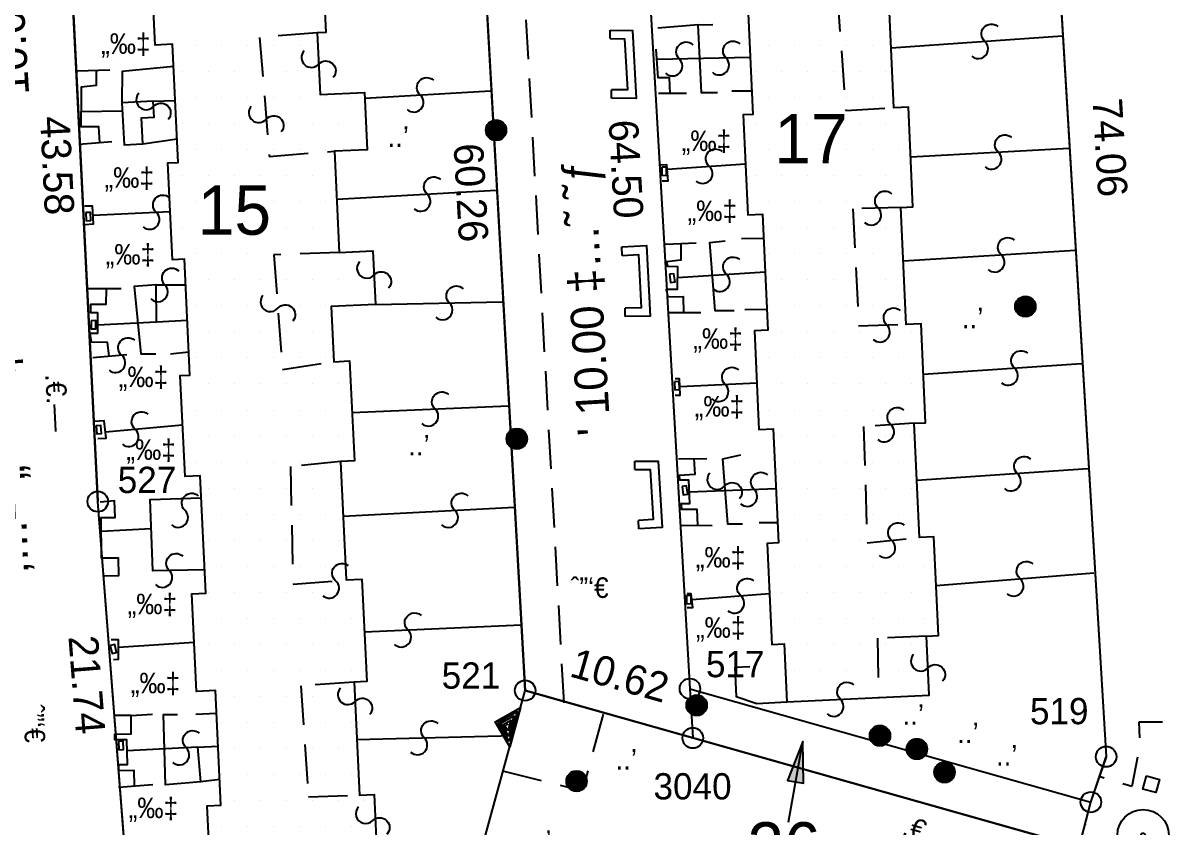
# Model space of a CAD drawing. Extents: x 160399 to 161261, y 619798 to 620526.
# Drawn here: x 160870.9 to 160940.8, y 620053.7 to 620102.7 of the extents above; entities that cross this region are included whole.
import ezdxf
from ezdxf.enums import TextEntityAlignment as Align

# ---------------------------------------------------------------- set-up
doc = ezdxf.new("R2010")
doc.units = 0
doc.header["$LTSCALE"] = 0.375
doc.header["$MEASUREMENT"] = 0
doc.linetypes.add('HIDDEN', pattern=[9.525, 6.35, -3.175])
doc.layers.get('0').update_dxf_attribs({"linetype": 'CONTINUOUS'})
for name, color, linetype in [('FNCP002', 251, 'CONTINUOUS'), ('FNCS012', 3, 'CONTINUOUS'), ('PCLP001', 7, 'CONTINUOUS'), ('PCLP004', 7, 'CONTINUOUS'), ('PCLS001', 2, 'CONTINUOUS'), ('PCLS002', 2, 'CONTINUOUS'), ('PCLS007', 4, 'CONTINUOUS'), ('PH-BLDH001', 3, 'CONTINUOUS'), ('PH-BLDP001', 3, 'CONTINUOUS'), ('PH-BLDP008', 3, 'CONTINUOUS'), ('PH-BLDP030', 3, 'HIDDEN'), ('PH-FNCP000', 3, 'CONTINUOUS'), ('PH-FNCP006', 3, 'CONTINUOUS'), ('PH-LGTS008', 3, 'CONTINUOUS'), ('PH-PHNS006', 3, 'CONTINUOUS'), ('PH-RODP021', 3, 'HIDDEN'), ('PH-RODP026', 3, 'HIDDEN'), ('PH-RODT100', 3, 'HIDDEN'), ('RODS001', 7, 'CONTINUOUS'), ('SRVS002', 6, 'CONTINUOUS'), ('SRVS007', 2, 'CONTINUOUS'), ('UD_PCLS008', 11, 'CONTINUOUS')]:
    doc.layers.add(name, color=color, linetype=linetype)
doc.styles.add('HEBTXT', font='hebtxt')

# ---------------------------------------------------------------- blocks, each defined once
blk = doc.blocks.new('*X21')
at = {"color": 0}
for p, q in [((160917.73125, 620101.3125), (160917.73125, 620101.3125)), ((160919.31875, 620101.3125), (160919.31875, 620101.3125)), ((160920.90625, 620101.3125), (160920.90625, 620101.3125)), ((160922.49375, 620101.3125), (160922.49375, 620101.3125)), ((160924.08125, 620101.3125), (160924.08125, 620101.3125)), ((160916.9375, 620099.725), (160916.9375, 620099.725)), ((160918.525, 620099.725), (160918.525, 620099.725)), ((160920.1125, 620099.725), (160920.1125, 620099.725)), ((160921.7, 620099.725), (160921.7, 620099.725)), ((160923.2875, 620099.725), (160923.2875, 620099.725)), ((160924.875, 620099.725), (160924.875, 620099.725)), ((160917.73125, 620098.1375), (160917.73125, 620098.1375)), ((160919.31875, 620098.1375), (160919.31875, 620098.1375)), ((160920.90625, 620098.1375), (160920.90625, 620098.1375)), ((160922.49375, 620098.1375), (160922.49375, 620098.1375)), ((160924.08125, 620098.1375), (160924.08125, 620098.1375)), ((160916.9375, 620096.55), (160916.9375, 620096.55)), ((160918.525, 620096.55), (160918.525, 620096.55)), ((160920.1125, 620096.55), (160920.1125, 620096.55)), ((160921.7, 620096.55), (160921.7, 620096.55)), ((160923.2875, 620096.55), (160923.2875, 620096.55)), ((160924.875, 620096.55), (160924.875, 620096.55)), ((160917.73125, 620094.9625), (160917.73125, 620094.9625)), ((160919.31875, 620094.9625), (160919.31875, 620094.9625)), ((160920.90625, 620094.9625), (160920.90625, 620094.9625)), ((160922.49375, 620094.9625), (160922.49375, 620094.9625)), ((160924.08125, 620094.9625), (160924.08125, 620094.9625)), ((160925.66875, 620094.9625), (160925.66875, 620094.9625)), ((160916.9375, 620093.375), (160916.9375, 620093.375)), ((160918.525, 620093.375), (160918.525, 620093.375)), ((160920.1125, 620093.375), (160920.1125, 620093.375)), ((160921.7, 620093.375), (160921.7, 620093.375)), ((160923.2875, 620093.375), (160923.2875, 620093.375)), ((160924.875, 620093.375), (160924.875, 620093.375)), ((160917.73125, 620091.7875), (160917.73125, 620091.7875)), ((160919.31875, 620091.7875), (160919.31875, 620091.7875)), ((160920.90625, 620091.7875), (160920.90625, 620091.7875)), ((160922.49375, 620091.7875), (160922.49375, 620091.7875)), ((160924.08125, 620091.7875), (160924.08125, 620091.7875)), ((160925.66875, 620091.7875), (160925.66875, 620091.7875)), ((160918.525, 620090.2), (160918.525, 620090.2)), ((160920.1125, 620090.2), (160920.1125, 620090.2)), ((160921.7, 620090.2), (160921.7, 620090.2)), ((160923.2875, 620090.2), (160923.2875, 620090.2)), ((160924.875, 620090.2), (160924.875, 620090.2)), ((160917.73125, 620088.6125), (160917.73125, 620088.6125)), ((160919.31875, 620088.6125), (160919.31875, 620088.6125)), ((160920.90625, 620088.6125), (160920.90625, 620088.6125)), ((160922.49375, 620088.6125), (160922.49375, 620088.6125)), ((160924.08125, 620088.6125), (160924.08125, 620088.6125)), ((160925.66875, 620088.6125), (160925.66875, 620088.6125)), ((160918.525, 620087.025), (160918.525, 620087.025)), ((160920.1125, 620087.025), (160920.1125, 620087.025)), ((160921.7, 620087.025), (160921.7, 620087.025)), ((160923.2875, 620087.025), (160923.2875, 620087.025)), ((160924.875, 620087.025), (160924.875, 620087.025)), ((160917.73125, 620085.4375), (160917.73125, 620085.4375)), ((160919.31875, 620085.4375), (160919.31875, 620085.4375)), ((160920.90625, 620085.4375), (160920.90625, 620085.4375)), ((160922.49375, 620085.4375), (160922.49375, 620085.4375)), ((160924.08125, 620085.4375), (160924.08125, 620085.4375)), ((160925.66875, 620085.4375), (160925.66875, 620085.4375)), ((160916.9375, 620083.85), (160916.9375, 620083.85)), ((160918.525, 620083.85), (160918.525, 620083.85)), ((160920.1125, 620083.85), (160920.1125, 620083.85)), ((160921.7, 620083.85), (160921.7, 620083.85)), ((160923.2875, 620083.85), (160923.2875, 620083.85)), ((160924.875, 620083.85), (160924.875, 620083.85)), ((160926.4625, 620083.85), (160926.4625, 620083.85)), ((160917.73125, 620082.2625), (160917.73125, 620082.2625)), ((160919.31875, 620082.2625), (160919.31875, 620082.2625)), ((160920.90625, 620082.2625), (160920.90625, 620082.2625)), ((160922.49375, 620082.2625), (160922.49375, 620082.2625)), ((160924.08125, 620082.2625), (160924.08125, 620082.2625)), ((160925.66875, 620082.2625), (160925.66875, 620082.2625)), ((160918.525, 620080.675), (160918.525, 620080.675)), ((160920.1125, 620080.675), (160920.1125, 620080.675)), ((160921.7, 620080.675), (160921.7, 620080.675)), ((160923.2875, 620080.675), (160923.2875, 620080.675)), ((160924.875, 620080.675), (160924.875, 620080.675)), ((160926.4625, 620080.675), (160926.4625, 620080.675)), ((160917.73125, 620079.0875), (160917.73125, 620079.0875)), ((160919.31875, 620079.0875), (160919.31875, 620079.0875)), ((160920.90625, 620079.0875), (160920.90625, 620079.0875)), ((160922.49375, 620079.0875), (160922.49375, 620079.0875)), ((160924.08125, 620079.0875), (160924.08125, 620079.0875)), ((160925.66875, 620079.0875), (160925.66875, 620079.0875)), ((160927.25625, 620079.0875), (160927.25625, 620079.0875)), ((160918.525, 620077.5), (160918.525, 620077.5)), ((160920.1125, 620077.5), (160920.1125, 620077.5)), ((160921.7, 620077.5), (160921.7, 620077.5)), ((160923.2875, 620077.5), (160923.2875, 620077.5)), ((160924.875, 620077.5), (160924.875, 620077.5)), ((160926.4625, 620077.5), (160926.4625, 620077.5)), ((160919.31875, 620075.9125), (160919.31875, 620075.9125)), ((160920.90625, 620075.9125), (160920.90625, 620075.9125)), ((160922.49375, 620075.9125), (160922.49375, 620075.9125)), ((160924.08125, 620075.9125), (160924.08125, 620075.9125)), ((160925.66875, 620075.9125), (160925.66875, 620075.9125)), ((160918.525, 620074.325), (160918.525, 620074.325)), ((160920.1125, 620074.325), (160920.1125, 620074.325)), ((160921.7, 620074.325), (160921.7, 620074.325)), ((160923.2875, 620074.325), (160923.2875, 620074.325)), ((160924.875, 620074.325), (160924.875, 620074.325)), ((160926.4625, 620074.325), (160926.4625, 620074.325)), ((160919.31875, 620072.7375), (160919.31875, 620072.7375)), ((160920.90625, 620072.7375), (160920.90625, 620072.7375)), ((160922.49375, 620072.7375), (160922.49375, 620072.7375)), ((160924.08125, 620072.7375), (160924.08125, 620072.7375)), ((160925.66875, 620072.7375), (160925.66875, 620072.7375)), ((160918.525, 620071.15), (160918.525, 620071.15)), ((160920.1125, 620071.15), (160920.1125, 620071.15)), ((160921.7, 620071.15), (160921.7, 620071.15)), ((160923.2875, 620071.15), (160923.2875, 620071.15)), ((160924.875, 620071.15), (160924.875, 620071.15)), ((160926.4625, 620071.15), (160926.4625, 620071.15)), ((160917.73125, 620069.5625), (160917.73125, 620069.5625)), ((160919.31875, 620069.5625), (160919.31875, 620069.5625)), ((160920.90625, 620069.5625), (160920.90625, 620069.5625)), ((160922.49375, 620069.5625), (160922.49375, 620069.5625)), ((160924.08125, 620069.5625), (160924.08125, 620069.5625)), ((160925.66875, 620069.5625), (160925.66875, 620069.5625)), ((160927.25625, 620069.5625), (160927.25625, 620069.5625)), ((160918.525, 620067.975), (160918.525, 620067.975)), ((160920.1125, 620067.975), (160920.1125, 620067.975)), ((160921.7, 620067.975), (160921.7, 620067.975)), ((160923.2875, 620067.975), (160923.2875, 620067.975)), ((160924.875, 620067.975), (160924.875, 620067.975)), ((160926.4625, 620067.975), (160926.4625, 620067.975)), ((160919.31875, 620066.3875), (160919.31875, 620066.3875)), ((160920.90625, 620066.3875), (160920.90625, 620066.3875)), ((160922.49375, 620066.3875), (160922.49375, 620066.3875)), ((160924.08125, 620066.3875), (160924.08125, 620066.3875)), ((160925.66875, 620066.3875), (160925.66875, 620066.3875)), ((160927.25625, 620066.3875), (160927.25625, 620066.3875)), ((160920.1125, 620064.8), (160920.1125, 620064.8)), ((160921.7, 620064.8), (160921.7, 620064.8)), ((160923.2875, 620064.8), (160923.2875, 620064.8)), ((160924.875, 620064.8), (160924.875, 620064.8)), ((160926.4625, 620064.8), (160926.4625, 620064.8)), ((160919.31875, 620063.2125), (160919.31875, 620063.2125)), ((160920.90625, 620063.2125), (160920.90625, 620063.2125)), ((160922.49375, 620063.2125), (160922.49375, 620063.2125)), ((160924.08125, 620063.2125), (160924.08125, 620063.2125)), ((160925.66875, 620063.2125), (160925.66875, 620063.2125)), ((160927.25625, 620063.2125), (160927.25625, 620063.2125)), ((160920.1125, 620061.625), (160920.1125, 620061.625)), ((160921.7, 620061.625), (160921.7, 620061.625)), ((160923.2875, 620061.625), (160923.2875, 620061.625)), ((160924.875, 620061.625), (160924.875, 620061.625))]:
    blk.add_line(p, q, dxfattribs=at)
blk = doc.blocks.new('*X20')
at = {"color": 0}
for p, q in [((160882.80625, 620101.3125), (160882.80625, 620101.3125)), ((160884.39375, 620101.3125), (160884.39375, 620101.3125)), ((160885.98125, 620101.3125), (160885.98125, 620101.3125)), ((160887.56875, 620101.3125), (160887.56875, 620101.3125)), ((160889.15625, 620101.3125), (160889.15625, 620101.3125)), ((160882.0125, 620099.725), (160882.0125, 620099.725)), ((160883.6, 620099.725), (160883.6, 620099.725)), ((160885.1875, 620099.725), (160885.1875, 620099.725)), ((160886.775, 620099.725), (160886.775, 620099.725)), ((160888.3625, 620099.725), (160888.3625, 620099.725)), ((160889.95, 620099.725), (160889.95, 620099.725)), ((160882.80625, 620098.1375), (160882.80625, 620098.1375)), ((160884.39375, 620098.1375), (160884.39375, 620098.1375)), ((160885.98125, 620098.1375), (160885.98125, 620098.1375)), ((160887.56875, 620098.1375), (160887.56875, 620098.1375)), ((160889.15625, 620098.1375), (160889.15625, 620098.1375)), ((160890.74375, 620098.1375), (160890.74375, 620098.1375)), ((160892.33125, 620098.1375), (160892.33125, 620098.1375)), ((160882.0125, 620096.55), (160882.0125, 620096.55)), ((160883.6, 620096.55), (160883.6, 620096.55)), ((160885.1875, 620096.55), (160885.1875, 620096.55)), ((160886.775, 620096.55), (160886.775, 620096.55)), ((160888.3625, 620096.55), (160888.3625, 620096.55)), ((160889.95, 620096.55), (160889.95, 620096.55)), ((160891.5375, 620096.55), (160891.5375, 620096.55)), ((160893.125, 620096.55), (160893.125, 620096.55)), ((160882.80625, 620094.9625), (160882.80625, 620094.9625)), ((160884.39375, 620094.9625), (160884.39375, 620094.9625)), ((160885.98125, 620094.9625), (160885.98125, 620094.9625)), ((160887.56875, 620094.9625), (160887.56875, 620094.9625)), ((160889.15625, 620094.9625), (160889.15625, 620094.9625)), ((160890.74375, 620094.9625), (160890.74375, 620094.9625)), ((160892.33125, 620094.9625), (160892.33125, 620094.9625)), ((160882.0125, 620093.375), (160882.0125, 620093.375)), ((160883.6, 620093.375), (160883.6, 620093.375)), ((160885.1875, 620093.375), (160885.1875, 620093.375)), ((160886.775, 620093.375), (160886.775, 620093.375)), ((160888.3625, 620093.375), (160888.3625, 620093.375)), ((160889.95, 620093.375), (160889.95, 620093.375)), ((160882.80625, 620091.7875), (160882.80625, 620091.7875)), ((160884.39375, 620091.7875), (160884.39375, 620091.7875)), ((160885.98125, 620091.7875), (160885.98125, 620091.7875)), ((160887.56875, 620091.7875), (160887.56875, 620091.7875)), ((160889.15625, 620091.7875), (160889.15625, 620091.7875)), ((160890.74375, 620091.7875), (160890.74375, 620091.7875)), ((160882.0125, 620090.2), (160882.0125, 620090.2)), ((160883.6, 620090.2), (160883.6, 620090.2)), ((160885.1875, 620090.2), (160885.1875, 620090.2)), ((160886.775, 620090.2), (160886.775, 620090.2)), ((160888.3625, 620090.2), (160888.3625, 620090.2)), ((160889.95, 620090.2), (160889.95, 620090.2)), ((160882.80625, 620088.6125), (160882.80625, 620088.6125)), ((160884.39375, 620088.6125), (160884.39375, 620088.6125)), ((160885.98125, 620088.6125), (160885.98125, 620088.6125)), ((160887.56875, 620088.6125), (160887.56875, 620088.6125)), ((160889.15625, 620088.6125), (160889.15625, 620088.6125)), ((160890.74375, 620088.6125), (160890.74375, 620088.6125)), ((160892.33125, 620088.6125), (160892.33125, 620088.6125)), ((160883.6, 620087.025), (160883.6, 620087.025)), ((160885.1875, 620087.025), (160885.1875, 620087.025)), ((160886.775, 620087.025), (160886.775, 620087.025)), ((160888.3625, 620087.025), (160888.3625, 620087.025)), ((160889.95, 620087.025), (160889.95, 620087.025)), ((160891.5375, 620087.025), (160891.5375, 620087.025)), ((160893.125, 620087.025), (160893.125, 620087.025)), ((160882.80625, 620085.4375), (160882.80625, 620085.4375)), ((160884.39375, 620085.4375), (160884.39375, 620085.4375)), ((160885.98125, 620085.4375), (160885.98125, 620085.4375)), ((160887.56875, 620085.4375), (160887.56875, 620085.4375)), ((160889.15625, 620085.4375), (160889.15625, 620085.4375)), ((160890.74375, 620085.4375), (160890.74375, 620085.4375)), ((160883.6, 620083.85), (160883.6, 620083.85)), ((160885.1875, 620083.85), (160885.1875, 620083.85)), ((160886.775, 620083.85), (160886.775, 620083.85)), ((160888.3625, 620083.85), (160888.3625, 620083.85)), ((160889.95, 620083.85), (160889.95, 620083.85)), ((160882.80625, 620082.2625), (160882.80625, 620082.2625)), ((160884.39375, 620082.2625), (160884.39375, 620082.2625)), ((160885.98125, 620082.2625), (160885.98125, 620082.2625)), ((160887.56875, 620082.2625), (160887.56875, 620082.2625)), ((160889.15625, 620082.2625), (160889.15625, 620082.2625)), ((160890.74375, 620082.2625), (160890.74375, 620082.2625)), ((160882.0125, 620080.675), (160882.0125, 620080.675)), ((160883.6, 620080.675), (160883.6, 620080.675)), ((160885.1875, 620080.675), (160885.1875, 620080.675)), ((160886.775, 620080.675), (160886.775, 620080.675)), ((160888.3625, 620080.675), (160888.3625, 620080.675)), ((160889.95, 620080.675), (160889.95, 620080.675)), ((160891.5375, 620080.675), (160891.5375, 620080.675)), ((160882.80625, 620079.0875), (160882.80625, 620079.0875)), ((160884.39375, 620079.0875), (160884.39375, 620079.0875)), ((160885.98125, 620079.0875), (160885.98125, 620079.0875)), ((160887.56875, 620079.0875), (160887.56875, 620079.0875)), ((160889.15625, 620079.0875), (160889.15625, 620079.0875)), ((160890.74375, 620079.0875), (160890.74375, 620079.0875)), ((160892.33125, 620079.0875), (160892.33125, 620079.0875)), ((160883.6, 620077.5), (160883.6, 620077.5)), ((160885.1875, 620077.5), (160885.1875, 620077.5)), ((160886.775, 620077.5), (160886.775, 620077.5)), ((160888.3625, 620077.5), (160888.3625, 620077.5)), ((160889.95, 620077.5), (160889.95, 620077.5)), ((160891.5375, 620077.5), (160891.5375, 620077.5)), ((160882.80625, 620075.9125), (160882.80625, 620075.9125)), ((160884.39375, 620075.9125), (160884.39375, 620075.9125)), ((160885.98125, 620075.9125), (160885.98125, 620075.9125)), ((160887.56875, 620075.9125), (160887.56875, 620075.9125)), ((160889.15625, 620075.9125), (160889.15625, 620075.9125)), ((160890.74375, 620075.9125), (160890.74375, 620075.9125)), ((160883.6, 620074.325), (160883.6, 620074.325)), ((160885.1875, 620074.325), (160885.1875, 620074.325)), ((160886.775, 620074.325), (160886.775, 620074.325)), ((160888.3625, 620074.325), (160888.3625, 620074.325)), ((160889.95, 620074.325), (160889.95, 620074.325)), ((160891.5375, 620074.325), (160891.5375, 620074.325)), ((160884.39375, 620072.7375), (160884.39375, 620072.7375)), ((160885.98125, 620072.7375), (160885.98125, 620072.7375)), ((160887.56875, 620072.7375), (160887.56875, 620072.7375)), ((160889.15625, 620072.7375), (160889.15625, 620072.7375)), ((160890.74375, 620072.7375), (160890.74375, 620072.7375)), ((160883.6, 620071.15), (160883.6, 620071.15)), ((160885.1875, 620071.15), (160885.1875, 620071.15)), ((160886.775, 620071.15), (160886.775, 620071.15)), ((160888.3625, 620071.15), (160888.3625, 620071.15)), ((160889.95, 620071.15), (160889.95, 620071.15)), ((160891.5375, 620071.15), (160891.5375, 620071.15)), ((160884.39375, 620069.5625), (160884.39375, 620069.5625)), ((160885.98125, 620069.5625), (160885.98125, 620069.5625)), ((160887.56875, 620069.5625), (160887.56875, 620069.5625)), ((160889.15625, 620069.5625), (160889.15625, 620069.5625)), ((160890.74375, 620069.5625), (160890.74375, 620069.5625)), ((160883.6, 620067.975), (160883.6, 620067.975)), ((160885.1875, 620067.975), (160885.1875, 620067.975)), ((160886.775, 620067.975), (160886.775, 620067.975)), ((160888.3625, 620067.975), (160888.3625, 620067.975)), ((160889.95, 620067.975), (160889.95, 620067.975)), ((160891.5375, 620067.975), (160891.5375, 620067.975)), ((160882.80625, 620066.3875), (160882.80625, 620066.3875)), ((160884.39375, 620066.3875), (160884.39375, 620066.3875)), ((160885.98125, 620066.3875), (160885.98125, 620066.3875)), ((160887.56875, 620066.3875), (160887.56875, 620066.3875)), ((160889.15625, 620066.3875), (160889.15625, 620066.3875)), ((160890.74375, 620066.3875), (160890.74375, 620066.3875)), ((160892.33125, 620066.3875), (160892.33125, 620066.3875)), ((160883.6, 620064.8), (160883.6, 620064.8)), ((160885.1875, 620064.8), (160885.1875, 620064.8)), ((160886.775, 620064.8), (160886.775, 620064.8)), ((160888.3625, 620064.8), (160888.3625, 620064.8)), ((160889.95, 620064.8), (160889.95, 620064.8)), ((160891.5375, 620064.8), (160891.5375, 620064.8)), ((160893.125, 620064.8), (160893.125, 620064.8)), ((160884.39375, 620063.2125), (160884.39375, 620063.2125)), ((160885.98125, 620063.2125), (160885.98125, 620063.2125)), ((160887.56875, 620063.2125), (160887.56875, 620063.2125)), ((160889.15625, 620063.2125), (160889.15625, 620063.2125)), ((160890.74375, 620063.2125), (160890.74375, 620063.2125)), ((160892.33125, 620063.2125), (160892.33125, 620063.2125)), ((160885.1875, 620061.625), (160885.1875, 620061.625)), ((160886.775, 620061.625), (160886.775, 620061.625)), ((160888.3625, 620061.625), (160888.3625, 620061.625)), ((160889.95, 620061.625), (160889.95, 620061.625)), ((160891.5375, 620061.625), (160891.5375, 620061.625)), ((160884.39375, 620060.0375), (160884.39375, 620060.0375)), ((160885.98125, 620060.0375), (160885.98125, 620060.0375)), ((160887.56875, 620060.0375), (160887.56875, 620060.0375)), ((160889.15625, 620060.0375), (160889.15625, 620060.0375)), ((160890.74375, 620060.0375), (160890.74375, 620060.0375)), ((160892.33125, 620060.0375), (160892.33125, 620060.0375)), ((160885.1875, 620058.45), (160885.1875, 620058.45)), ((160886.775, 620058.45), (160886.775, 620058.45)), ((160888.3625, 620058.45), (160888.3625, 620058.45)), ((160889.95, 620058.45), (160889.95, 620058.45)), ((160891.5375, 620058.45), (160891.5375, 620058.45)), ((160884.39375, 620056.8625), (160884.39375, 620056.8625)), ((160885.98125, 620056.8625), (160885.98125, 620056.8625)), ((160887.56875, 620056.8625), (160887.56875, 620056.8625)), ((160889.15625, 620056.8625), (160889.15625, 620056.8625)), ((160890.74375, 620056.8625), (160890.74375, 620056.8625)), ((160892.33125, 620056.8625), (160892.33125, 620056.8625)), ((160885.1875, 620055.275), (160885.1875, 620055.275)), ((160886.775, 620055.275), (160886.775, 620055.275)), ((160888.3625, 620055.275), (160888.3625, 620055.275)), ((160889.95, 620055.275), (160889.95, 620055.275)), ((160891.5375, 620055.275), (160891.5375, 620055.275)), ((160893.125, 620055.275), (160893.125, 620055.275)), ((160884.39375, 620053.6875), (160884.39375, 620053.6875)), ((160885.98125, 620053.6875), (160885.98125, 620053.6875)), ((160887.56875, 620053.6875), (160887.56875, 620053.6875)), ((160889.15625, 620053.6875), (160889.15625, 620053.6875)), ((160890.74375, 620053.6875), (160890.74375, 620053.6875)), ((160892.33125, 620053.6875), (160892.33125, 620053.6875))]:
    blk.add_line(p, q, dxfattribs=at)
blk = doc.blocks.new('*X11')
at = {"color": 0}
for p, q in [((-0.5, 0), (0.5, 0)), ((-0.499, 0.032), (0.499, 0.032)), ((-0.496, 0.064), (0.496, 0.064)), ((-0.491, 0.095), (0.491, 0.095)), ((-0.484, 0.127), (0.484, 0.127)), ((-0.474, 0.159), (0.474, 0.159)), ((-0.462, 0.191), (0.462, 0.191)), ((-0.448, 0.222), (0.448, 0.222)), ((-0.431, 0.254), (0.431, 0.254)), ((-0.41, 0.286), (0.41, 0.286)), ((-0.386, 0.318), (0.386, 0.318)), ((-0.358, 0.349), (0.358, 0.349)), ((-0.324, 0.381), (0.324, 0.381)), ((-0.282, 0.413), (0.282, 0.413)), ((-0.229, 0.445), (0.229, 0.445)), ((-0.152, 0.476), (0.152, 0.476)), ((-0.499, -0.032), (0.499, -0.032)), ((-0.496, -0.064), (0.496, -0.064)), ((-0.491, -0.095), (0.491, -0.095)), ((-0.484, -0.127), (0.484, -0.127)), ((-0.474, -0.159), (0.474, -0.159)), ((-0.462, -0.191), (0.462, -0.191)), ((-0.448, -0.222), (0.448, -0.222)), ((-0.431, -0.254), (0.431, -0.254)), ((-0.41, -0.286), (0.41, -0.286)), ((-0.386, -0.318), (0.386, -0.318)), ((-0.358, -0.349), (0.358, -0.349)), ((-0.324, -0.381), (0.324, -0.381)), ((-0.282, -0.413), (0.282, -0.413)), ((-0.229, -0.445), (0.229, -0.445)), ((-0.152, -0.476), (0.152, -0.476))]:
    blk.add_line(p, q, dxfattribs=at)
blk = doc.blocks.new('LGTS008')
blk.add_circle((0, 0), 0.5)
blk.add_blockref('*X11', (0, 0))
at = {"style": 'HEBTXT', "flags": 8}
blk.add_attdef('DESC', text='', height=1.5, dxfattribs=at).set_placement((-3.815, -0.648), align=Align.CENTER)
at = {"style": 'HEBTXT', "flags": 9}
blk.add_attdef('ID', (0, -2.843), '', height=1.5, dxfattribs=at)
blk = doc.blocks.new('PHNS006')
at = {"layer": 'PH-PHNS006', "flags": 128}
blk.add_lwpolyline([(-0.5, -0.3125), (0.5, -0.3125), (0.5, 0.25), (-0.5, 0.25), (-0.5, -0.3125)], dxfattribs=at)
blk = doc.blocks.new('FNCS012')
blk.add_circle((0, 0), 0.001)
blk = doc.blocks.new('PCLS010')
blk.add_lwpolyline([(0.75, -0.002), (5.75, -0.002), (3.25, 0.498), (3.25, -0.502), (5.75, -0.002)])
blk.add_solid([(3.25, -0.502), (3.25, 0.498), (5.75, -0.002)])
blk = doc.blocks.new('SRVS002')
for radius in [1.25, 0.1]:
    blk.add_circle((0, 0), radius)
blk = doc.blocks.new('PCLS002')
blk.add_lwpolyline([(-0.849, -0.849, 1), (0, 0, -1), (0.849, 0.849, -1)], format="xyb")
blk = doc.blocks.new('RODS001')
blk.add_circle((0, 0), 0.001)
blk = doc.blocks.new('PCLS008')
at = {"style": 'HEBTXT', "flags": 1}
blk.add_attdef('CAPTION', text='', height=1.5, dxfattribs=at).set_placement((-0.165, -14.191), align=Align.CENTER)
blk = doc.blocks.new('SRVS007')
blk.add_circle((0, 0), 0.5)
at = {"style": 'HEBTXT'}
blk.add_attdef('NAME', text='', height=1.8, dxfattribs=at).set_placement((-0.011, -2.996), align=Align.CENTER)
for tag, flags, p in [('KIND', 1, (0, -6.042, -0.001)), ('HEIGHT', 1, (0, -8, -0.001)), ('SOURCE-CODE', 9, (0, -9.958, -0.001)), ('MARK-CODE', 9, (0, -11.916, -0.001))]:
    blk.add_attdef(tag, text='', height=1.8, dxfattribs=dict(at, flags=flags)).set_placement(p, align=Align.CENTER)
blk = doc.blocks.new('PCLS007')
blk.add_circle((0, 0), 0.00313)
blk = doc.blocks.new('SU93_41L')
for points in [[(-1, 0), (0, 1), (1, 0)], [(-0.759, 0.1), (0, 0.859), (0.759, 0.1)], [(-0.517, 0.2), (0, 0.717), (0.517, 0.2)], [(-0.276, 0.3), (0, 0.576), (0.276, 0.3)], [(-0.034, 0.4), (0, 0.434), (0.034, 0.4)]]:
    blk.add_lwpolyline(points, close=True)

msp = doc.modelspace()

# ---------------------------------------------------------------- linework, layer by layer
at = {"layer": 'FNCP002', "flags": 128}
msp.add_lwpolyline([(160935.3, 620052.47), (160901.54, 620062.02), (160898.17, 620122.19), (160882.82, 620132.82, 0.233875)], format="xyb", dxfattribs=at)
for points in [[(160932.51, 620131.92), (160907.85, 620126.52), (160911.58, 620062.13), (160936.01, 620055.22), (160936.96, 620057.99), (160932.51, 620131.92)], [(160873.33, 620117.06), (160875.5, 620073.53)], [(160892.95, 620030.7), (160883.86, 620035.07), (160878.35, 620047.98), (160877.66, 620049.93), (160877.18, 620051.86), (160875.5, 620073.53)]]:
    msp.add_lwpolyline(points, dxfattribs=at)
at = {"layer": 'PCLP001', "flags": 128}
msp.add_lwpolyline([(160853.24, 620018.34), (160876.05, 620028.14), (160890.41, 620021.01), (160892.95, 620030.7), (160901.54, 620062.02), (160911.754, 620059.131), (160935.3, 620052.47), (160947.92, 620048.9), (160948.726, 620083.496), (160972.593, 620083.902), (160972.906, 620102.566), (160971.101, 620102.426), (160970.812, 620105.699), (160966.89, 620105.676), (160966.812, 620106.621), (160960.132, 620106.652), (160960.038, 620105.91), (160948.101, 620106.105), (160945.586, 620137.951), (160945.216, 620142.638), (160942.638, 620160.532), (160941.941, 620165.367), (160937.543, 620195.905)], dxfattribs=at)
at = {"layer": 'PCLP004'}
for p, q in [((160932.51, 620131.92), (160936.94, 620057.99)), ((160907.85, 620126.52), (160911.58, 620062.13)), ((160898.17, 620122.19), (160901.54, 620062.02)), ((160875.5, 620073.53), (160873.33, 620117.06)), ((160877.18, 620051.86), (160875.5, 620073.53)), ((160911.58, 620062.13), (160936.01, 620055.22)), ((160911.58, 620062.13), (160911.754, 620059.131)), ((160936.01, 620055.22), (160936.94, 620057.99)), ((160935.3, 620052.47), (160936.01, 620055.22))]:
    msp.add_line(p, q, dxfattribs=at)
at = {"layer": 'PH-BLDP001'}
for points in [[(160889.114, 620108.041, 41.219), (160889.395, 620102.104, 41.185), (160888.866, 620102.08, 41.152), (160889.043, 620098.325, 40), (160891.752, 620098.453, 37.463), (160891.917, 620094.967, 41.614), (160889.926, 620094.873, 41.901), (160890.217, 620088.712, 37.577), (160892.266, 620088.809, 37.47), (160892.42, 620085.542, 37.47), (160889.729, 620085.415, 38.534), (160889.888, 620082.051, 41.741), (160890.846, 620082.096, 41.748), (160891.134, 620076.005, 41.694), (160890.29, 620075.965, 41.707), (160890.63, 620068.765, 42.25), (160891.596, 620068.811, 42.25), (160891.891, 620062.569, 42.189), (160891.116, 620062.532, 42.136), (160891.442, 620055.648, 42.27), (160892.34, 620055.691, 42.27), (160892.34, 620055.691, 42.27), (160892.489, 620052.55, 42.216)], [(160882.309, 620052.069, 42.216), (160882.17, 620055, 42.216), (160883.008, 620055.039, 42.229), (160882.678, 620062.023, 42.276), (160881.512, 620061.968, 42.276), (160881.231, 620067.91, 42.276), (160882.084, 620067.951, 42.276), (160881.747, 620075.097, 41.748), (160880.819, 620075.053, 41.748), (160880.528, 620081.206, 41.748), (160881.115, 620081.234, 41.748), (160880.782, 620088.292, 41.748), (160880.047, 620088.257, 41.748), (160879.768, 620094.159, 41.748), (160880.401, 620094.189, 41.748), (160880.061, 620101.393, 41.259), (160878.997, 620101.343, 41.259), (160878.714, 620107.343, 41.259)], [(160915.093, 620104.172, 41.276), (160915.416, 620097.112, 41.826), (160914.83, 620097.085, 41.832), (160915.108, 620090.997, 41.806), (160916.005, 620091.038, 41.746), (160916.328, 620083.972, 41.773), (160915.507, 620083.934, 41.813), (160915.782, 620077.915, 41.746), (160916.66, 620077.955, 41.561), (160916.977, 620071.018, 42.038), (160916.281, 620070.987, 42.077), (160916.562, 620064.829, 41.707), (160917.313, 620064.864, 40.76), (160917.313, 620064.864, 40.76), (160917.474, 620061.34, 40.701), (160917.474, 620061.34, 40.701), (160926.164, 620061.737, 39.986), (160926, 620065.333, 41.707), (160926.721, 620065.366, 41.707), (160926.446, 620071.375, 41.793), (160925.559, 620071.335, 41.892), (160925.241, 620078.302, 41.819), (160925.934, 620078.334, 41.819), (160925.659, 620084.368, 41.76), (160924.759, 620084.327, 41.826), (160924.434, 620091.455, 41.746), (160925.168, 620091.489, 41.773), (160924.891, 620097.561, 41.899), (160924, 620097.52, 41.991), (160923.671, 620104.715, 41.349)]]:
    msp.add_polyline3d(points, dxfattribs=at)
at = {"layer": 'PH-BLDP008'}
msp.add_polyline3d([(160878.874, 620097.929, 35.73), (160876.96, 620097.815, 35.73), (160877.112, 620095.255, 35.683), (160878.253, 620095.323, 35.676), (160878.159, 620096.898, 35.643), (160878.933, 620096.944, 35.643), (160878.933, 620096.944, 35.643), (160878.874, 620097.929, 35.73)], close=True, dxfattribs=at)
for points in [[(160880.958, 620084.569, 35.777), (160879.073, 620084.455, 35.777), (160879.064, 620086.73, 35.777), (160880.856, 620086.729, 35.777)], [(160882.017, 620069.372, 36.051), (160878.852, 620069.32, 35.89), (160878.688, 620073.65, 35.884), (160881.81, 620073.765, 35.897)], [(160882.934, 620056.606, 35.884), (160881.775, 620056.463, 35.884), (160881.606, 620058.572, 35.884), (160882.839, 620058.631, 35.884)]]:
    msp.add_polyline3d(points, dxfattribs=at)
at = {"layer": 'PH-BLDP030'}
for points in [[(160923.671, 620104.715, 41.31), (160920.55, 620104.549, 40.191), (160921.069, 620097.363, 41.925), (160924, 620097.52, 42.044)], [(160888.866, 620102.08, 40.817), (160885.364, 620101.804, 40.235), (160885.946, 620094.562, 41.62), (160889.926, 620094.873, 41.52)], [(160924.434, 620091.455, 42.044), (160921.505, 620091.362, 40.82), (160921.859, 620084.229, 41.674), (160924.759, 620084.327, 41.978)], [(160890.217, 620088.712, 41.734), (160886.232, 620088.564, 40.596), (160886.753, 620081.583, 41.507), (160889.888, 620082.051, 41.661)], [(160925.241, 620078.302, 41.978), (160922.155, 620078.111, 40.806), (160922.383, 620071.026, 40.72), (160925.559, 620071.335, 40.846)], [(160890.29, 620075.965, 41.319), (160887.234, 620075.666, 40.529), (160887.401, 620068.49, 41.239), (160890.63, 620068.765, 41.239)], [(160926, 620065.333, 40.846), (160923.006, 620065.202, 40.846), (160923.066, 620061.596, 40.575)], [(160891.116, 620062.532, 41.701), (160887.881, 620062.306, 41.145), (160888.343, 620055.545, 42.022), (160891.442, 620055.648, 42.035)]]:
    msp.add_polyline3d(points, dxfattribs=at)
at = {"layer": 'PH-FNCP000'}
for points in [[(160912.075, 620102.577, 35.445), (160909.624, 620102.378, 34.73)], [(160913.26, 620098.431, 35.577), (160912.287, 620098.425, 35.577), (160912.075, 620102.577, 35.577), (160912.975, 620102.603, 35.577)], [(160906.723, 620101.733, 34.24), (160906.73, 620102.249, 34.24)], [(160906.73, 620102.249, 33.889), (160908.08, 620102.232, 33.889), (160908.312, 620098.092, 33.889), (160906.803, 620098.098, 33.889)], [(160906.723, 620101.733, 33.889), (160907.592, 620101.721, 33.889), (160907.766, 620098.611, 33.889), (160906.805, 620098.614, 33.889)], [(160910.381, 620098.393, 34.902), (160910.335, 620099.354, 34.902), (160909.653, 620099.353, 34.902), (160909.527, 620101.088, 34.836)], [(160915.258, 620100.581, 35.895), (160909.572, 620100.467, 35.365)], [(160874.24, 620099.779, 35.362), (160876.242, 620099.828, 34.277)], [(160875.409, 620099.808, 35.489), (160875.412, 620098.883, 35.489), (160874.495, 620098.769, 35.917), (160874.497, 620097.289, 35.77), (160876.988, 620097.333, 35.71)], [(160880.125, 620100.043, 35.643), (160876.991, 620099.721, 35.643), (160876.96, 620097.815, 35.643)], [(160891.768, 620098.113, 34.632), (160899.419, 620098.551, 34.906)], [(160906.803, 620098.098, 34.24), (160906.805, 620098.614, 34.24)], [(160911.366, 620098.393, 34.379), (160909.658, 620098.393, 34.875)], [(160914.128, 620098.549, 35.756), (160915.35, 620098.547, 35.756)], [(160878.874, 620097.929, 35.676), (160880.223, 620097.972, 35.676)], [(160875.618, 620095.38, 35.241), (160875.575, 620096.353, 35.241), (160874.484, 620096.359, 35.783), (160874.497, 620097.289, 35.783)], [(160878.253, 620095.323, 35.703), (160880.333, 620095.637, 35.703)], [(160876.359, 620095.444, 35.261), (160874.371, 620095.274, 35.087)], [(160909.894, 620093.075, 35.107), (160910.245, 620093.073, 35.107), (160910.173, 620094.04, 35.107), (160909.816, 620094.029, 35.107)], [(160910.192, 620093.788, 35.127), (160914.966, 620094.108, 35.127)], [(160874.704, 620090.402, 35.275), (160875.246, 620090.456, 35.275), (160875.185, 620091.533, 35.275), (160874.709, 620091.533, 35.275)], [(160875.216, 620090.974, 35.275), (160879.908, 620091.202, 35.241)], [(160910.082, 620089.215, 34.836), (160911.956, 620089.299, 34.531)], [(160914.274, 620085.157, 35.352), (160913.122, 620085.159, 35.352), (160912.79, 620089.306, 35.352), (160913.731, 620089.417, 35.352)], [(160914.732, 620089.562, 35.339), (160916.071, 620089.578, 35.332)], [(160907.426, 620089.044, 34.021), (160908.943, 620089.131, 34.021), (160909.161, 620084.826, 34.141), (160907.638, 620084.805, 34.141)], [(160907.456, 620088.528, 34.24), (160907.426, 620089.044, 34.24)], [(160907.456, 620088.528, 34.021), (160908.454, 620088.586, 34.021), (160908.618, 620085.335, 34.141), (160907.631, 620085.322, 34.141)], [(160911.016, 620089.257, 35.021), (160911.021, 620088.241, 35.021), (160910.16, 620088.135, 35.021), (160910.217, 620087.863, 35.021), (160910.826, 620087.858, 35.021), (160910.808, 620086.455, 35.021), (160910.133, 620086.46, 35.021), (160910.229, 620086.01, 35.021), (160911.169, 620086.015, 35.021), (160911.197, 620085.028, 35.021)], [(160910.818, 620087.183, 35.021), (160916.165, 620087.532, 35.365)], [(160876.936, 620086.494, 34.458), (160874.921, 620086.493, 35.482)], [(160876.012, 620086.494, 35.482), (160875.993, 620085.543, 35.382), (160875.049, 620085.535, 35.382), (160875.05, 620085.047, 35.382), (160875.478, 620085.047, 35.382), (160875.486, 620083.762, 35.382), (160875.017, 620083.762, 35.382), (160875.091, 620083.26, 35.382), (160876.082, 620083.247, 35.382), (160876.175, 620082.382, 35.382)], [(160879.064, 620086.73, 35.87), (160877.712, 620086.629, 35.87), (160878.124, 620082.533, 35.87), (160879.048, 620082.533, 35.87)], [(160907.638, 620084.805, 34.24), (160907.631, 620085.322, 34.24)], [(160914.929, 620085.231, 35.345), (160916.269, 620085.26, 35.345)], [(160879.073, 620084.455, 35.77), (160875.483, 620084.276, 35.221)], [(160912.247, 620085.034, 34.65), (160910.234, 620085.023, 34.769)], [(160877.261, 620082.478, 34.726), (160875.193, 620082.296, 35.348)], [(160879.938, 620082.521, 35.87), (160881.048, 620082.658, 35.87)], [(160910.685, 620080.015, 35.187), (160910.983, 620080.019, 35.187), (160910.944, 620081.006, 35.187), (160910.673, 620081.008, 35.187)], [(160910.962, 620080.541, 35.127), (160915.652, 620080.756, 35.127)], [(160875.505, 620077.376, 35.315), (160876.007, 620077.397, 35.315), (160875.885, 620078.441, 35.315), (160875.29, 620078.407, 35.315)], [(160875.962, 620077.779, 35.315), (160880.67, 620078.196, 35.161)], [(160908.215, 620075.48, 34.24), (160908.217, 620075.997, 34.24)], [(160908.217, 620075.997, 34.24), (160909.653, 620075.992, 34.24), (160909.879, 620071.952, 34.24), (160908.469, 620071.864, 34.24)], [(160910.879, 620076.134, 35.153), (160912.614, 620076.154, 34.518)], [(160911.816, 620076.145, 35.259), (160911.878, 620075.18, 35.259), (160910.931, 620075.128, 35.259), (160910.948, 620074.863, 35.259), (160911.498, 620074.859, 35.259), (160911.559, 620073.395, 35.259), (160911.036, 620073.393, 35.259), (160911.067, 620073.061, 35.259), (160911.993, 620073.074, 35.259), (160912.039, 620072.064, 35.259)], [(160914.661, 620076.363, 35.835), (160913.573, 620076.113, 35.835), (160913.86, 620072.172, 35.835), (160914.786, 620072.165, 35.835)], [(160908.215, 620075.48, 34.24), (160909.165, 620075.477, 34.24), (160909.335, 620072.435, 34.24), (160908.437, 620072.379, 34.24)], [(160911.528, 620074.134, 34.736), (160916.826, 620074.323, 35.835)], [(160875.787, 620069.002, 35.402), (160876.777, 620069.037, 35.629), (160876.77, 620070.088, 35.576), (160875.732, 620070.08, 36.265), (160875.71, 620072.557, 34.933), (160876.56, 620072.557, 35.469), (160876.512, 620073.568, 35.489), (160875.649, 620073.494, 34.866)], [(160890.446, 620072.652, 35.341), (160900.887, 620073.183, 35.341)], [(160878.755, 620071.862, 36.004), (160875.717, 620071.711, 35.696)], [(160908.469, 620071.864, 34.24), (160908.437, 620072.379, 34.24)], [(160912.939, 620072.06, 34.697), (160910.973, 620072.069, 35.014)], [(160915.8, 620072.256, 35.292), (160916.92, 620072.257, 35.292)], [(160911.41, 620067.068, 35.332), (160911.747, 620067.078, 35.332), (160911.661, 620067.907, 35.438), (160911.416, 620067.902, 35.438)], [(160911.697, 620067.559, 35.273), (160916.42, 620067.934, 35.187)], [(160876.467, 620063.909, 35.261), (160876.755, 620063.929, 35.261), (160876.754, 620065.114, 35.261), (160876.325, 620065.107, 35.261)], [(160876.754, 620064.665, 35.261), (160881.37, 620064.968, 35.261)], [(160915.234, 620063.463, 36.1), (160914.32, 620063.431, 36.1), (160914.392, 620061.663, 36.1), (160915.666, 620061.229, 36.1), (160917.474, 620061.34, 36.1)], [(160881.47, 620060.58, 35.951), (160882.743, 620060.647, 35.951)], [(160877.747, 620056.187, 35.663), (160877.725, 620057.142, 35.663), (160876.774, 620057.128, 35.516), (160876.774, 620057.516, 35.516), (160877.303, 620057.517, 35.516), (160877.268, 620059.016, 35.516), (160876.538, 620059.009, 35.516), (160876.538, 620059.37, 35.516), (160877.535, 620059.385, 35.516), (160877.534, 620060.509, 35.516), (160876.57, 620060.508, 35.516)], [(160877.534, 620060.509, 35.516), (160878.84, 620060.584, 34.773)], [(160881.775, 620056.463, 35.951), (160879.633, 620056.281, 35.951), (160879.509, 620060.551, 35.951), (160880.359, 620060.565, 35.951)], [(160891.282, 620059.034, 35.984), (160900.844, 620059.284, 35.73)], [(160881.606, 620058.572, 35.73), (160877.283, 620058.348, 35.549)], [(160878.857, 620056.273, 34.833), (160876.768, 620056.111, 35.663)]]:
    msp.add_polyline3d(points, dxfattribs=at)
msp.add_polyline3d([(160939.396, 620056.818, 33.651), (160940.182, 620056.605, 33.651), (160939.964, 620055.8, 33.651), (160939.178, 620056.013, 33.651), (160939.178, 620056.013, 33.651), (160939.396, 620056.818, 33.651)], close=True, dxfattribs=at)
at = {"layer": 'PH-FNCP006'}
for points in [[(160923.833, 620101.165, 39.827), (160934.281, 620101.898, 35.478)], [(160925.029, 620094.531, 34.683), (160934.68, 620095.06, 34.683)], [(160890.064, 620091.955, 34.197), (160899.77, 620092.497, 34.197)], [(160924.583, 620088.193, 38.397), (160935.043, 620088.845, 34.935)], [(160892.42, 620085.542, 34.204), (160900.163, 620085.695, 34.204)], [(160925.799, 620081.298, 34.935), (160935.446, 620081.945, 34.935)], [(160890.994, 620078.963, 34.23), (160900.53, 620079.356, 34.244)], [(160935.821, 620075.519, 35.365), (160925.4, 620074.814, 35.365)], [(160926.581, 620068.423, 35.365), (160936.191, 620069.184, 35.365)], [(160891.748, 620065.594, 34.886), (160901.302, 620066.016, 34.98)]]:
    msp.add_polyline3d(points, dxfattribs=at)
at = {"layer": 'PH-RODP021', "flags": 128}
for points in [[(160903.914, 620061.261), (160900.922, 620115.254), (160900.039, 620121.914), (160899.295, 620122.917), (160889.937, 620129.971), (160884.143, 620134.176), (160881.591, 620135.125), (160879.744, 620135.217), (160878.245, 620134.834), (160876.298, 620133.486), (160874.947, 620131.597), (160873.685, 620128.042)], [(160906.292, 620060.583), (160905.162, 620056.38), (160904.836, 620056.151), (160904.564, 620056.021), (160900.269, 620057.088)]]:
    msp.add_lwpolyline(points, dxfattribs=at)
at = {"layer": 'PH-RODP026', "flags": 128}
msp.add_lwpolyline([(160947.856, 620083.286), (160941.256, 620060.096), (160938.939, 620060.088), (160938.995, 620058.75), (160938.504, 620056.179), (160936.576, 620056.757)], dxfattribs=at)

# ---------------------------------------------------------------- block references
at = {"layer": 'FNCS012'}
ref = msp.add_blockref('FNCS012', (160875.198, 620079.582), dxfattribs=dict(at, xscale=1.25, yscale=1.25, zscale=1.25, rotation=272.85387096019))
ref.add_attrib('FENCE_TYPE', '.€.—', dxfattribs={"layer": '0', "height": 1.25, "rotation": 272.85387, "style": 'HEBTXT', "flags": 8}).set_placement((160872.389, 620079.529), align=Align.CENTER)
ref = msp.add_blockref('FNCS012', (160927.621, 620054.642), dxfattribs=dict(at, xscale=1.25, yscale=1.25, zscale=1.25, rotation=344.2048980627679))
ref.add_attrib('FENCE_TYPE', '.€.—', dxfattribs={"layer": '0', "height": 1.25, "rotation": 344.2049, "style": 'HEBTXT', "flags": 8}).set_placement((160926.123, 620052.744), align=Align.CENTER)
at = {"layer": 'PCLS001', "xscale": 1.25, "yscale": 1.25, "zscale": 1.25, "rotation": 74.66287329674903}
msp.add_blockref('SU93_41L', (160900.928, 620059.789), dxfattribs=at)
at = {"layer": 'PCLS002'}
for p, rotation in [((160929.545, 620101.566, 37.449), 4.013122583881007), ((160910.933, 620100.494, 35.492), 1.148583166102661), ((160913.782, 620100.551, 35.757), 1.148583166102661), ((160888.956, 620100.175, 40.568), 272.6987621597789), ((160895.149, 620098.307, 34.753), 3.276459321165981), ((160878.893, 620097.604, 35.701), 273.427834362892), ((160885.764, 620096.829, 41.186), 274.5946744472447), ((160930.362, 620094.823, 34.683), 3.137412435622355), ((160912.752, 620093.96, 35.127), 3.834785110343207), ((160895.573, 620092.263, 34.197), 3.196176988873475), ((160879.064, 620091.161, 35.247), 2.782005537297475), ((160923.046, 620091.411, 41.464), 1.818613152449177), ((160930.545, 620088.565, 36.424), 3.566785760557069), ((160892.335, 620087.338, 37.47), 272.6988134216361), ((160913.808, 620087.378, 35.213), 3.734412455884364), ((160879.59, 620086.73, 35.777), 359.9680269142759), ((160896.925, 620085.631, 34.204), 1.132004857343042), ((160886.475, 620085.308, 41.021), 274.2681369401335), ((160923.574, 620084.287, 41.854), 1.935465678017428), ((160876.958, 620082.451, 34.817), 5.029513466920643), ((160931.361, 620081.671, 34.935), 3.836937643423639), ((160913.729, 620080.668, 35.127), 2.624727984452182), ((160896.055, 620079.172, 34.237), 2.359952411353697), ((160877.778, 620077.94, 35.256), 5.061629808593847), ((160923.816, 620078.214, 41.437), 3.54165660180605), ((160931.54, 620075.229, 35.365), 3.870268613945681), ((160913.692, 620074.479, 35.835), 274.1651640681708), ((160915.488, 620074.275, 35.557), 2.043094022372258), ((160880.809, 620073.001, 35.887), 2.109557008071678), ((160897.252, 620072.998, 35.341), 2.911394445750146), ((160923.87, 620071.171, 40.779), 5.556942408756646), ((160879.855, 620069.336, 35.941), 0.9412677703477373), ((160889.991, 620068.711, 41.239), 4.867887798740858), ((160931.696, 620068.828, 35.365), 4.527709644551747), ((160914.675, 620067.795, 35.219), 4.539686041180908), ((160894.4, 620065.711, 34.912), 2.529109603067694), ((160926.088, 620063.402, 40.783), 272.6112350585328), ((160891.172, 620061.36, 42.159), 272.7112841486905), ((160920.744, 620061.489, 40.432), 2.615721476589432), ((160895.391, 620059.141, 35.875), 1.497666012688029), ((160880.88, 620058.534, 35.7), 2.966177866962863), ((160892.25, 620054.093, 35.576), 270.381602783363)]:
    msp.add_blockref('PCLS002', p, dxfattribs=dict(at, rotation=rotation))
at = {"layer": 'PCLS007'}
ref = msp.add_blockref('PCLS007', (160934.725, 620094.955), dxfattribs=dict(at, xscale=1.25, yscale=1.25, zscale=1.25, rotation=273.4291468357925))
ref.add_attrib('FRONT-LEN', '74.06', dxfattribs={"layer": '0', "height": 1.8, "rotation": 273.42915, "style": 'HEBTXT'}).set_placement((160936.285, 620095.048), align=Align.CENTER)
ref = msp.add_blockref('PCLS007', (160874.415, 620095.295), dxfattribs=dict(at, xscale=1.25, yscale=1.25, zscale=1.25, rotation=272.8540022523732))
ref.add_attrib('FRONT-LEN', '43.58', dxfattribs={"layer": '0', "height": 1.8, "rotation": 272.854, "style": 'HEBTXT'}).set_placement((160872.134, 620093.955), align=Align.CENTER)
ref = msp.add_blockref('PCLS007', (160909.715, 620094.325), dxfattribs=dict(at, xscale=1.25, yscale=1.25, zscale=1.25, rotation=273.3152504386062))
ref.add_attrib('FRONT-LEN', '64.50', dxfattribs={"layer": '0', "height": 1.8, "rotation": 273.31525, "style": 'HEBTXT'}).set_placement((160906.792, 620093.733), align=Align.CENTER)
ref = msp.add_blockref('PCLS007', (160899.855, 620092.105), dxfattribs=dict(at, xscale=1.25, yscale=1.25, zscale=1.25, rotation=273.2056768897023))
ref.add_attrib('FRONT-LEN', '60.26', dxfattribs={"layer": '0', "height": 1.8, "rotation": 273.20568, "style": 'HEBTXT'}).set_placement((160897.346, 620092.3), align=Align.CENTER)
ref = msp.add_blockref('PCLS007', (160876.34, 620062.695), dxfattribs=dict(at, xscale=1.25, yscale=1.25, zscale=1.25, rotation=274.4327927431012))
ref.add_attrib('FRONT-LEN', '21.74', dxfattribs={"layer": '0', "height": 1.8, "rotation": 274.43279, "style": 'HEBTXT'}).set_placement((160873.943, 620062.301), align=Align.CENTER)
ref = msp.add_blockref('PCLS007', (160906.647, 620060.575, 500), dxfattribs=dict(at, xscale=1.25, yscale=1.25, zscale=1.25, rotation=344.2046006658522))
ref.add_attrib('FRONT-LEN', '10.62', dxfattribs={"layer": '0', "height": 1.8, "rotation": 344.2046, "style": 'HEBTXT'}).set_placement((160907.072, 620062.079), align=Align.CENTER)
at = {"layer": 'PCLS007', "xscale": 1.25, "yscale": 1.25, "zscale": 1.25}
for p, rotation in [((160911.667, 620060.63, 500), 273.3164015236376), ((160923.795, 620058.675), 344.2063439735157), ((160936.475, 620056.605), 71.44103452708173), ((160923.527, 620055.8, 500), 344.2047380275244), ((160935.655, 620053.845), 75.52145154936872)]:
    msp.add_blockref('PCLS007', p, dxfattribs=dict(at, rotation=rotation))
at = {"layer": 'PH-BLDH001'}
for name in ['*X21', '*X20']:
    msp.add_blockref(name, (-1.37, 0.02), dxfattribs=at)
at = {"layer": 'PH-LGTS008'}
ref = msp.add_blockref('LGTS008', (160899.767, 620096.153, 34.083), dxfattribs=dict(at, xscale=1.25, yscale=1.25, zscale=1.25))
ref.add_attrib('DESC', '..’', dxfattribs={"layer": '0', "height": 1.25, "style": 'HEBTXT', "flags": 8}).set_placement((160893.806, 620095.14), align=Align.CENTER)
ref = msp.add_blockref('LGTS008', (160932.016, 620085.413, 36.583), dxfattribs=dict(at, xscale=1.25, yscale=1.25, zscale=1.25))
ref.add_attrib('DESC', '..’', dxfattribs={"layer": '0', "height": 1.25, "style": 'HEBTXT', "flags": 8}).set_placement((160928.805, 620084.087), align=Align.CENTER)
ref = msp.add_blockref('LGTS008', (160901.028, 620077.358, 34.076), dxfattribs=dict(at, xscale=1.25, yscale=1.25, zscale=1.25))
ref.add_attrib('DESC', '..’', dxfattribs={"layer": '0', "height": 1.25, "style": 'HEBTXT', "flags": 8}).set_placement((160895.067, 620076.345), align=Align.CENTER)
ref = msp.add_blockref('LGTS008', (160911.991, 620061.119, 34.048), dxfattribs=dict(at, xscale=1.25, yscale=1.25, zscale=1.25))
ref.add_attrib('DESC', '..’', dxfattribs={"layer": '0', "height": 1.25, "style": 'HEBTXT', "flags": 8}).set_placement((160907.7, 620057.209), align=Align.CENTER)
ref = msp.add_blockref('LGTS008', (160923.158, 620059.27, 34.597), dxfattribs=dict(at, xscale=1.25, yscale=1.25, zscale=1.25))
ref.add_attrib('DESC', '..’', dxfattribs={"layer": '0', "height": 1.25, "style": 'HEBTXT', "flags": 8}).set_placement((160925.189, 620059.935), align=Align.CENTER)
ref = msp.add_blockref('LGTS008', (160925.408, 620058.457, 34.597), dxfattribs=dict(at, xscale=1.25, yscale=1.25, zscale=1.25))
ref.add_attrib('DESC', '..’', dxfattribs={"layer": '0', "height": 1.25, "style": 'HEBTXT', "flags": 8}).set_placement((160928.521, 620058.82), align=Align.CENTER)
ref = msp.add_blockref('LGTS008', (160927.092, 620057.041, 34.3), dxfattribs=dict(at, xscale=1.25, yscale=1.25, zscale=1.25))
ref.add_attrib('DESC', '..’', dxfattribs={"layer": '0', "height": 1.25, "style": 'HEBTXT', "flags": 8}).set_placement((160930.881, 620057.453), align=Align.CENTER)
ref = msp.add_blockref('LGTS008', (160904.675, 620056.503, 35.141), dxfattribs=dict(at, xscale=1.25, yscale=1.25, zscale=1.25))
ref.add_attrib('DESC', '..’', dxfattribs={"layer": '0', "height": 1.25, "style": 'HEBTXT', "flags": 8}).set_placement((160902.495, 620052.255), align=Align.CENTER)
at = {"layer": 'PH-PHNS006', "xscale": 0.5, "yscale": 0.5, "zscale": 0.5}
for p, rotation in [((160910.025, 620093.657, 35.067), 271.137786), ((160874.944, 620090.89, 35.214), 271.959064), ((160910.516, 620087.146, 35.067), 277.268471), ((160875.258, 620084.304, 35.228), 271.295276), ((160910.808, 620080.59, 35.2), 274.1205670000001), ((160875.578, 620077.912, 35.368), 275.760505), ((160911.288, 620074.218, 35.2), 277.141289), ((160911.526, 620067.563, 35.392), 270.910573), ((160876.466, 620064.558, 35.549), 282.854178), ((160876.927, 620058.675, 35.368), 273.010848)]:
    msp.add_blockref('PHNS006', p, dxfattribs=dict(at, rotation=rotation))
at = {"layer": 'RODS001'}
ref = msp.add_blockref('RODS001', (160864.162, 620099.888), dxfattribs=dict(at, rotation=93.36217601731164))
ref.add_attrib('STREET-NAME', "' 10.00 ‡…˜ ˜ƒ", dxfattribs={"layer": '0', "color": 11, "height": 2, "rotation": 93.36218, "style": 'HEBTXT'}).set_placement((160870.9, 620105.495), align=Align.CENTER)
ref = msp.add_blockref('RODS001', (160900.225, 620085.496), dxfattribs=dict(at, rotation=93.36217601731164))
ref.add_attrib('STREET-NAME', "' 10.00 ‡…˜ ˜ƒ", dxfattribs={"layer": '0', "color": 11, "height": 2, "rotation": 93.36218, "style": 'HEBTXT'}).set_placement((160906.249, 620086.019), align=Align.CENTER)
ref = msp.add_blockref('RODS001', (160864.539, 620092.866), dxfattribs=dict(at, rotation=92.39350428598499))
ref.add_attrib('STREET-NAME', "‚…–˜„ ˜— '‡˜", dxfattribs={"layer": '0', "color": 11, "height": 2, "rotation": 92.3935, "style": 'HEBTXT'}).set_placement((160870.979, 620076.471), align=Align.CENTER)
at = {"layer": 'SRVS002'}
ref = msp.add_blockref('SRVS002', (160939.19, 620053.21, 1000), dxfattribs=dict(at, xscale=1.25, yscale=1.25, zscale=1.25))
ref.add_attrib('NAME', '2451/€', dxfattribs={"layer": '0', "height": 2.06, "style": 'HEBTXT'}).set_placement((160930.078, 620045.079), align=Align.CENTER)
at = {"layer": 'SRVS007'}
ref = msp.add_blockref('SRVS007', (160875.5, 620073.53, 1000), dxfattribs=dict(at, xscale=1.25, yscale=1.25, zscale=1.25))
ref.add_attrib('NAME', '527', dxfattribs={"layer": '0', "height": 1.6, "style": 'HEBTXT'}).set_placement((160878.5, 620074.053), align=Align.CENTER)
ref = msp.add_blockref('SRVS007', (160911.58, 620062.13, 1000), dxfattribs=dict(at, xscale=1.25, yscale=1.25, zscale=1.25))
ref.add_attrib('NAME', '517', dxfattribs={"layer": '0', "height": 1.6, "style": 'HEBTXT'}).set_placement((160914.34, 620062.831), align=Align.CENTER)
ref = msp.add_blockref('SRVS007', (160901.54, 620062.02, 1000), dxfattribs=dict(at, xscale=1.25, yscale=1.25, zscale=1.25))
ref.add_attrib('NAME', '521', dxfattribs={"layer": '0', "height": 1.6, "style": 'HEBTXT'}).set_placement((160898.239, 620062.134), align=Align.CENTER)
ref = msp.add_blockref('SRVS007', (160936.94, 620057.99, 1000), dxfattribs=dict(at, xscale=1.25, yscale=1.25, zscale=1.25))
ref.add_attrib('NAME', '519', dxfattribs={"layer": '0', "height": 1.6, "style": 'HEBTXT'}).set_placement((160934.082, 620059.965), align=Align.CENTER)
ref = msp.add_blockref('SRVS007', (160911.754, 620059.131, 1000), dxfattribs=dict(at, xscale=1.25, yscale=1.25, zscale=1.25))
ref.add_attrib('NAME', '3040', dxfattribs={"layer": '0', "height": 1.6, "style": 'HEBTXT'}).set_placement((160911.74, 620055.386), align=Align.CENTER)
at = {"layer": 'SRVS007', "xscale": 1.25, "yscale": 1.25, "zscale": 1.25}
msp.add_blockref('SRVS007', (160936.01, 620055.22, 1000), dxfattribs=at)
at = {"layer": 'UD_PCLS008'}
ref = msp.add_blockref('PCLS008', (160918.954, 620094.759, 17), dxfattribs=dict(at, xscale=1.25, yscale=1.25, zscale=1.25))
ref.add_attrib('PARCEL', '17', dxfattribs={"layer": '0', "height": 3, "style": 'HEBTXT'}).set_placement((160918.954, 620095.634), align=Align.MIDDLE_CENTER)
ref = msp.add_blockref('PCLS008', (160883.825, 620090.412, 15), dxfattribs=dict(at, xscale=1.25, yscale=1.25, zscale=1.25))
ref.add_attrib('PARCEL', '15', dxfattribs={"layer": '0', "height": 3, "style": 'HEBTXT'}).set_placement((160883.825, 620091.287), align=Align.MIDDLE_CENTER)
at = {"layer": 'UD_PCLS008', "rotation": 79.98569843687682}
msp.add_blockref('PCLS010', (160917.447, 620053.259), dxfattribs=at)
at = {"layer": 'UD_PCLS008'}
ref = msp.add_blockref('PCLS008', (160921.469, 620056.757, 26), dxfattribs=dict(at, xscale=1.25, yscale=1.25, zscale=1.25))
ref.add_attrib('PARCEL', '26', dxfattribs={"layer": '0', "height": 3, "style": 'HEBTXT'}).set_placement((160917.309, 620052.496), align=Align.MIDDLE_CENTER)

# ---------------------------------------------------------------- texts
at = {"layer": 'PH-RODT100', "style": 'HEBTXT', "width": 0.955}
for s, p in [('„‰‡', (160875.702, 620100.806, 33.507)), ('„‰‡', (160911.079, 620094.884, 34.597)), ('„‰‡', (160875.91, 620092.646, 33.507)), ('„‰‡', (160911.435, 620090.619, 34.597)), ('„‰‡', (160875.981, 620087.967, 33.507)), ('„‰‡', (160911.784, 620082.838, 34.597)), ('„‰‡', (160876.777, 620080.504, 33.507)), ('„‰‡', (160911.871, 620078.706, 34.597)), ('„‰‡', (160877.243, 620076.073, 33.507)), ('„‰‡', (160911.937, 620069.511, 34.597)), ('ˆ”‘€', (160904.315, 620067.663, 33.594)), ('„‰‡', (160877.318, 620066.668, 33.507)), ('„‰‡', (160911.943, 620065.235, 34.597)), ('„‰‡', (160877.51, 620061.849, 33.507)), ('„‰‡', (160877.381, 620054.246, 33.507))]:
    msp.add_text(s, height=1.25, dxfattribs=at).set_placement(p)
msp.add_text('ˆ”‘€', height=1.25, rotation=272.86434, dxfattribs=at).set_placement((160870.948, 620061.124, 34.143))

doc.saveas('drawing.dxf')
